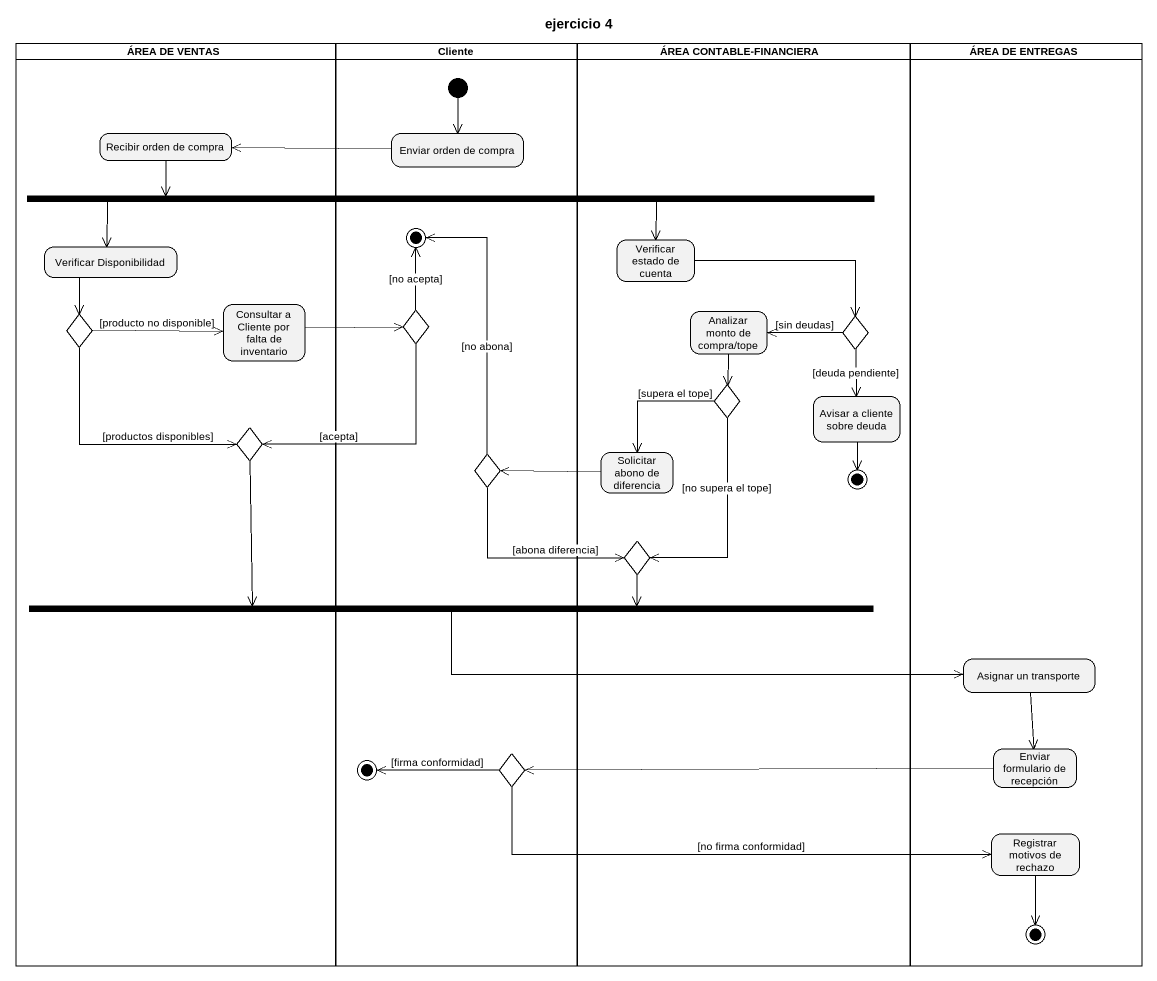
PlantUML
@startuml
title ejercicio 4
hide empty description
state "ÁREA DE VENTAS" as ÁREA_DE_VENTAS <<partition>> {
  state "Recibir orden de compra" as Recibir_orden_de_compra
  state "Verificar Disponibilidad" as Verificar_Disponibilidad
  state choice1 <<choice>>
  state "Consultar a Cliente por falta de inventario" as Consultar_a_Cliente_por
  state choice5 <<choice>>
}
state Cliente <<partition>> {
  state "Enviar orden de compra" as Enviar_orden_de_compra
  state final1 <<end>>
  state choice2 <<choice>>
  state choice6 <<choice>>
  state final3 <<end>>
  state choice8 <<choice>>
  [*] --> Enviar_orden_de_compra
}
state "ÁREA CONTABLE-FINANCIERA" as ÁREA_CONTABLE_FINANCIERA <<partition>> {
  state "Verificar estado de cuenta" as Verificar_estado_de_cuenta
  state "Analizar monto de compra/tope" as Analizar_monto_de_compra
  state choice3 <<choice>>
  state choice4 <<choice>>
  state "Avisar a cliente sobre deuda" as Avisar_a_cliente_sobre_deuda
  state "Solicitar abono de diferencia" as Solicitar_abono_de
  state choice7 <<choice>>
  Avisar_a_cliente_sobre_deuda --> [*]
}
state "ÁREA DE ENTREGAS" as ÁREA_DE_ENTREGAS <<partition>> {
  state "Asignar un transporte" as Asignar_un_transporte
  state "Enviar formulario de recepción" as Enviar_formulario_de
  state "Registrar motivos de rechazo" as Registrar_motivos_de_rechazo
  Registrar_motivos_de_rechazo --> [*]
}
state fork1 <<fork>>
state fork2 <<join>>
Recibir_orden_de_compra -right-> fork1
Enviar_orden_de_compra -left-> Recibir_orden_de_compra
fork1 -left-> Verificar_Disponibilidad
fork1 -right-> Verificar_estado_de_cuenta
Verificar_Disponibilidad --> choice1
Verificar_estado_de_cuenta -right-> choice3
choice1 -right-> Consultar_a_Cliente_por : [producto no disponible]
choice1 --> choice5 : [productos disponibles]
Consultar_a_Cliente_por -right-> choice2
choice2 -up-> final1 : [no acepta]
choice2 --> choice5 : [acepta]
Analizar_monto_de_compra --> choice4
choice3 -left-> Analizar_monto_de_compra : [sin deudas]
choice3 --> Avisar_a_cliente_sobre_deuda : [deuda pendiente]
choice4 --> Solicitar_abono_de : [supera el tope]
choice4 --> choice7 : [no supera el tope]
choice5 --> fork2
choice6 -up-> final1 : [no abona]
choice6 -right-> choice7 : [abona diferencia]
Solicitar_abono_de -left-> choice6
choice7 -left-> fork2
fork2 -right-> Asignar_un_transporte
Asignar_un_transporte --> Enviar_formulario_de
choice8 -left-> final3 : [firma conformidad]
choice8 -right-> Registrar_motivos_de_rechazo : [no firma conformidad]
Enviar_formulario_de -left-> choice8
@enduml
